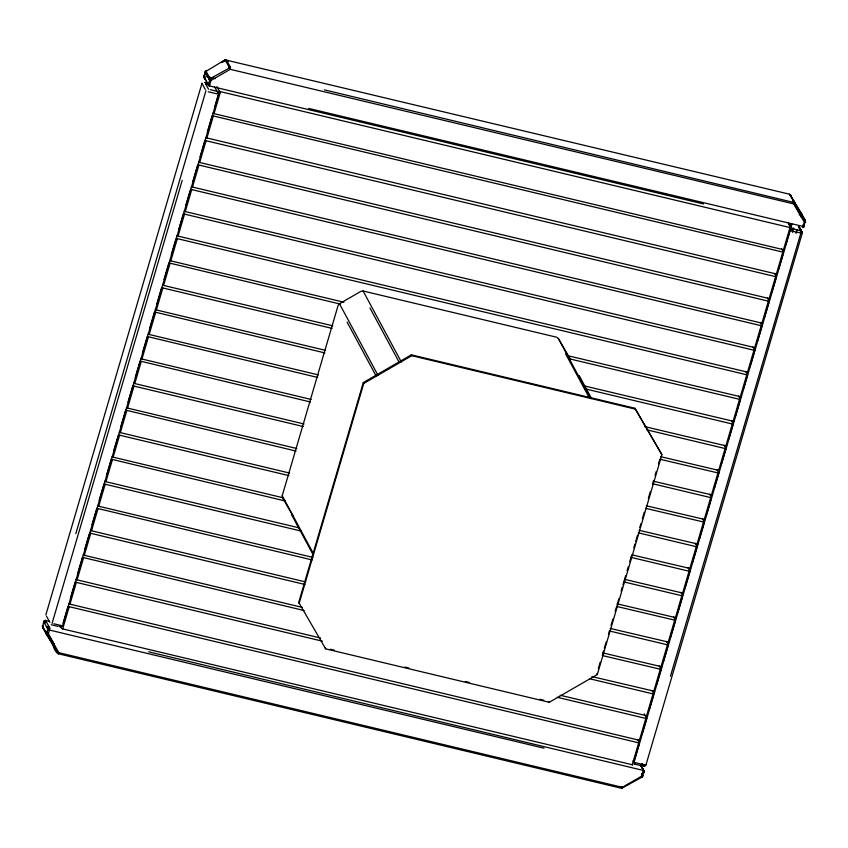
<?xml version="1.0" encoding="UTF-8"?>
<svg xmlns="http://www.w3.org/2000/svg" width="848" height="848" viewBox="0 0 848 848"><rect width="100%" height="100%" fill="white"/><g stroke="black" fill="none" stroke-linecap="round" stroke-linejoin="round"><path stroke-width="1.27" d="M703.511 203.955L209.096 85.839L203.849 76.256L204.845 78.779L203.838 77.03L205.131 71.889L225.345 59.646L225.642 60.685L228.218 61.3M570.439 360.919L570.206 358.863L558.334 338.447L556.659 337.228L363.103 290.991L360.972 291.309L339.454 303.732L338.119 305.418L282.225 495.72L282.458 497.776L293.016 515.913M632.99 764.907L62.688 628.919L61.544 628.4L60.335 626.142M637.622 739.541L639.434 743.007L67.999 606.405L63.155 622.898M640.176 740.463L68.752 603.861M642.127 733.774L646.653 718.383L644.226 713.878M647.384 715.924L560.242 695.265M654.603 691.3L591.925 676.577M659.246 665.934L661.048 669.401L602.25 655.515M661.811 666.761L603.002 652.96M669.019 642.222L610.21 628.432M673.662 616.856L675.464 620.333L616.666 606.437M676.216 617.779L617.418 603.893M683.424 593.24L624.616 579.354M685.046 587.653L689.89 571.17L688.078 567.789M690.643 568.616L631.824 554.815M697.851 544.077L639.032 530.286M702.483 518.711L704.296 522.188L645.498 508.291M705.059 519.548L646.24 505.747M712.267 495.009L653.448 481.208M716.899 469.644L718.712 473.11L659.903 459.224M719.454 470.566L660.656 456.669M721.086 464.98L725.93 448.486L724.107 445.105M726.662 446.027L644.671 426.597M728.612 439.338L733.138 423.947L731.315 420.566M733.88 421.403L583.594 385.745M738.523 396.027L740.325 399.503L568.955 358.715M741.088 396.864L567.142 355.556M745.731 371.498L747.533 374.964L176.108 238.362M748.296 372.325L176.861 235.818M752.939 346.959L754.741 350.425L183.316 213.823L178.472 230.317M755.504 347.786L184.069 211.279M760.147 322.42L761.949 325.897L190.524 189.295M762.702 323.342L191.266 186.74M769.92 298.719L198.474 162.201M771.86 292.125L776.376 276.734L774.563 273.353M777.128 274.18L205.682 137.673M788.364 223.151L790.781 227.741L220.501 91.669L219.346 91.149L216.929 86.634M802.229 233.158L798.562 225.547L801.307 230.921A2.088 1.982 -28.3 0 1 802.314 232.638L798.933 227.031L802.24 233.295L645.869 765.256A2.088 1.982 -28.3 0 1 644.056 766.295L634.495 764.122L633.975 762.373L790.113 230.773L792.371 228.716L801.307 230.921L800.544 229.225M52.512 641.035L54.283 644.088L54.834 647.819L42.527 627.043L43.767 621.361L44.944 621.457L45.432 620.407L49.47 621.351M789.986 194.701L794.841 202.704L793.717 203.912L230.285 69.324L211.035 80.443L209.265 85.86L206.933 82.669L209.753 84.811M45.834 614.959L201.983 83.274M44.297 623.64L44.944 621.457M205.534 74.719L206.393 71.804L205.852 70.914L206.297 73.532L205.131 71.889L206.393 71.804M205.884 84.09L206.34 80.889M75.822 533.721L205.947 90.715M48.304 634.452L47.149 634.505L45.548 632.608L46.714 634.813L47.87 629.301L49.788 628.188L48.304 634.452L58.925 652.716L622.358 787.315L641.607 776.185L643.505 770.832L642.583 768.235L644.151 771.744L642.127 777.044L621.69 788.343L58.268 653.744L46.714 634.813L42.527 627.043L43.46 628.728L42.4 625.898L42.941 625.707M225.642 60.685L226.31 59.657L230.486 67.427L210.05 78.716L208.163 85.16L207.506 83.655L209.096 85.839M52.088 623.365L182.214 180.37M70.363 598.359L74.889 582.968M77.571 573.831L82.415 557.337L304.146 610.56M84.779 549.292L89.305 533.901M91.987 524.753L96.831 508.259L312.149 559.956M99.195 500.214L103.71 484.823M106.403 475.686L111.247 459.192L285.511 501.073M113.611 451.147L118.126 435.755M120.819 426.608L125.663 410.114L296.079 451.083M128.027 402.069L132.542 386.677M135.224 377.54L140.068 361.047L310.485 402.005M142.432 353.001L147.276 336.508L317.693 377.466M149.64 328.462L154.484 311.969L324.901 352.938M156.848 303.923L161.374 288.532M164.056 279.395L168.9 262.901L340.112 304.05M171.264 254.856L175.79 239.465M185.68 205.778L190.196 190.387M192.888 181.249L197.732 164.756L769.157 301.358L767.355 297.881M200.096 156.71L204.612 141.319M207.304 132.171L212.148 115.678L783.573 252.28L781.761 248.814M214.512 107.632L219.346 91.149M60.547 627.011L62.529 625.856L218.678 94.255L217.756 91.775M62.688 628.919L69.154 606.935M69.896 604.38L76.362 582.396L322.431 641.183M75.96 579.322L77.104 579.852L83.56 557.857M83.168 554.783L84.312 555.313L90.768 533.328L304.941 584.484M90.376 530.254L91.52 530.774L97.976 508.789M97.584 505.715L98.728 506.235L105.184 484.25L301.019 531.039M104.792 481.176L105.936 481.706L112.392 459.711M111.989 456.637L113.144 457.167L119.6 435.183L288.871 475.611M119.197 432.109L120.352 432.628L126.808 410.644M126.405 407.57L127.56 408.089L134.016 386.105L303.277 426.544M133.613 383.031L134.768 383.561L141.224 361.566M140.821 358.492L141.966 359.022L148.432 337.038M148.029 333.964L149.174 334.483L155.64 312.499M155.237 309.425L156.382 309.944L162.848 287.96L332.109 328.399M162.445 284.886L163.59 285.416L170.045 263.421M169.653 260.347L170.798 260.877L177.253 238.892M178.006 236.338L184.461 214.353M185.214 211.799L191.669 189.814M192.422 187.27L198.877 165.275M199.63 162.731L206.085 140.747L776.365 276.819M206.838 138.192L213.293 116.208M212.89 113.134L214.046 113.653L220.501 91.669M298.708 602.451L363.283 382.575L411.322 354.835L634.929 408.259L661.896 454.666L597.31 674.542L549.281 702.282L325.674 648.858L298.708 602.451L299.164 603.31L363.75 383.444L411.778 355.704L635.385 409.118L661.896 454.666M598.338 668.595L600.204 662.235M602.451 654.614L603.564 650.798M604.317 648.254L606.182 641.904M608.419 634.272L609.542 630.467M611.037 625.379L612.903 619.029M615.139 611.397L616.263 607.581M617.005 605.048L618.87 598.688M621.107 591.067L622.231 587.251M622.983 584.707L625.591 575.813M627.085 570.725L628.209 566.92M629.704 561.832L631.569 555.482M633.806 547.85L634.929 544.034M635.671 541.501L637.537 535.141M639.774 527.52L640.897 523.704M642.392 518.616L644.257 512.266M648.36 498.285L650.236 491.935M652.472 484.303L653.585 480.487M655.08 475.41L656.204 471.594M658.44 463.973L659.564 460.157M632.142 764.96L638.608 742.975M639.35 740.421L645.816 718.436L646.642 718.479M646.558 715.882L653.024 693.897L653.85 693.94L652.038 690.463M653.766 691.353L660.221 669.358M660.974 666.814L667.429 644.83L668.256 644.862L666.454 641.395M668.182 642.275L674.637 620.291M675.39 617.736L681.845 595.752L682.672 595.794L680.87 592.317M682.598 593.208L689.053 571.213L689.88 571.255M689.806 568.669L696.261 546.684L697.088 546.716L695.275 543.25M697.014 544.13L703.469 522.145M704.222 519.591L710.677 497.606L711.504 497.649L709.691 494.172M711.43 495.062L717.885 473.067M718.627 470.523L725.093 448.539L725.92 448.571M725.835 445.984L732.301 424L733.128 424.042M733.043 421.445L739.509 399.461M740.251 396.917L746.706 374.922M747.459 372.378L753.914 350.394M754.667 347.839L761.122 325.855M761.875 323.3L768.33 301.316M769.083 298.772L775.538 276.777M776.291 274.233L782.746 252.248M214.046 113.653L783.499 249.694L789.954 227.709M634.601 759.416L639.445 742.922M649.017 710.338L653.532 694.947M656.543 684.707L661.069 669.316M663.433 661.27L667.948 645.879M670.641 636.731L675.474 620.238M677.838 612.192L682.364 596.801M692.254 563.125L696.78 547.734M699.462 538.586L704.306 522.092M706.67 514.047L711.196 498.656M714.196 488.416L718.722 473.025M735.502 415.902L740.346 399.408M743.028 390.271L747.554 374.88M749.918 366.834L754.762 350.341M757.444 341.193L761.96 325.802M764.324 317.756L768.85 302.365M778.74 268.689L783.266 253.298M785.948 244.15L790.792 227.656M792.488 232.373L793.781 227.974M799.272 215L799.696 213.548L793.198 202.386M800.703 216.759L801.286 213.187L789.732 194.256L225.123 59.837L230.285 69.324M796.039 233.401L797.152 229.596M670.429 676.259L801.021 232.596L798.381 226.204M804.339 222.176L805.6 222.102L804.54 219.272L805.473 220.957L793.166 200.181L793.717 203.912L804.339 222.176L802.399 227.571L803.575 227.402L805.473 220.957L801.286 213.187L802.452 215.381L800.851 213.495L799.696 213.548M54.283 644.088L54.018 644.639C51.696 645.084 56.487 655.154 58.925 652.716L58.268 653.744L56.922 651.699L57.335 653.066M148.665 651.815L644.024 770.609L643.155 769.221L644.151 771.744L642.89 771.818M230.084 68.741L230.486 67.427L228.525 65.529L229.31 67.596M47.87 629.301L43.683 621.531L44.425 620.598L45.601 620.429L49.788 628.188L48.135 626.227L48.601 628.368L47.096 626.82L47.87 629.301L49.587 630.085L544.013 748.201M642.869 776.111L641.607 776.185L642.148 777.086L641.703 774.468L642.869 776.111L641.47 773.524M643.335 764.44L642.805 764.907L644.056 766.295L642.084 763.582L643.749 766.274L644.406 764.864L633.975 762.373L633.106 760.773M622.358 787.315L622.103 788.439L621.001 787.05M803.618 225.176L804.042 226.67L308.64 108.427M802.24 233.295L790.113 230.773L789.689 229.967M221.519 62.37L225.377 59.816M221.572 62.551L224.625 61.151M789.446 194.372L791.078 196.301L790.665 194.934M784.326 249.736L783.499 249.694M789.022 224.519L792.382 224.36M800.406 213.208L800.989 213.081M47.011 634.919L47.594 634.792M203.933 76.087L205.11 76.172M789.329 225.621L791.703 225.483M644.406 764.864L646.081 764.758M324.392 89.856L794.841 202.704M206.393 76.479L215.403 78.641M210.198 89.644L216.95 91.255M208.237 91.764L216.94 93.842M170.798 260.877L343.917 302.227M163.59 285.416L332.861 325.844M585.427 388.914L732.301 424M156.382 309.944L325.653 350.383M646.505 429.756L725.093 448.539M149.174 334.483L318.445 374.922M141.966 359.022L311.237 399.461M652.695 483.763L710.677 497.606M134.768 383.561L304.029 423.989M127.56 408.089L296.821 448.528M638.29 532.83L696.261 546.684M120.352 432.628L289.613 473.067M631.082 557.369L689.053 571.213M113.144 457.167L283.2 497.797M623.874 581.908L681.845 595.752M105.936 481.706L299.185 527.869M98.728 506.235L312.901 557.401M609.458 630.976L667.429 644.83M91.52 530.774L305.693 581.94M84.312 555.313L302.333 607.391M589.89 678.813L653.024 693.897M77.104 579.852L320.608 638.014M557.337 697.3L645.816 718.436M330.349 649.229L334.207 650.151M404.888 667.037L408.736 667.959M465.287 681.463L469.135 682.386M539.816 699.271L543.674 700.194M53.837 623.778L62.529 625.856M51.209 624.743L57.971 626.365M206.085 140.747L204.94 140.217M162.848 287.96L161.692 287.44M134.016 386.105L132.871 385.586M119.6 435.183L118.455 434.653M105.184 484.25L104.039 483.731M90.768 533.328L89.623 532.798M76.362 582.396L75.207 581.876M205.131 71.889L209.318 79.648L211.035 80.443L205.873 70.956M204.474 82.394L209.382 84.609M204.22 77.698L205.417 79.765L203.838 77.03M53.159 645.296L58.268 653.744M210.05 78.716L208.385 77.412L209.318 79.648M804.317 226.469L802.992 225.059L803.575 227.402M43.683 621.531L45.008 622.941L44.425 620.598L46.046 622.337L45.601 620.429M225.123 59.837L226.437 61.65L226.31 59.657M46.82 631.262L51.919 640.028M801.413 214.332L805.6 222.102M789.732 194.256L793.919 202.015M790.092 224.497L792.371 228.716M634.929 408.259L635.385 409.118M579.163 375.505L591.618 398.613M558.334 338.447L590.685 398.549M565.616 353.87L589.265 397.786M596.844 673.672L597.31 674.542M640.664 765.278L644.151 771.744M640.653 765.394L643.091 769.931M641.427 775.75L642.127 777.044M633.71 761.695L635.078 764.228M411.322 354.835L411.778 355.704M363.103 290.991L401.337 361.99M369.94 307.951L399.207 362.319M622.178 786.87L622.527 787.813M339.454 303.732L378.038 375.388M347.086 322.06L376.353 376.427M548.815 701.413L549.281 702.282M214.682 87.037L218.137 93.259M205.629 83.899L208.502 89.231M363.283 382.575L363.75 383.444M201.983 83.358L205.28 89.485M282.225 495.72L313.336 553.511M291.426 514.418L313.527 555.472M325.208 647.999L325.674 648.858M59.201 625.919L59.657 626.767M46.492 616.178L49.799 622.315M42.4 625.898L46.587 633.668M204.866 77.338L204.909 78.069"/></g></svg>
